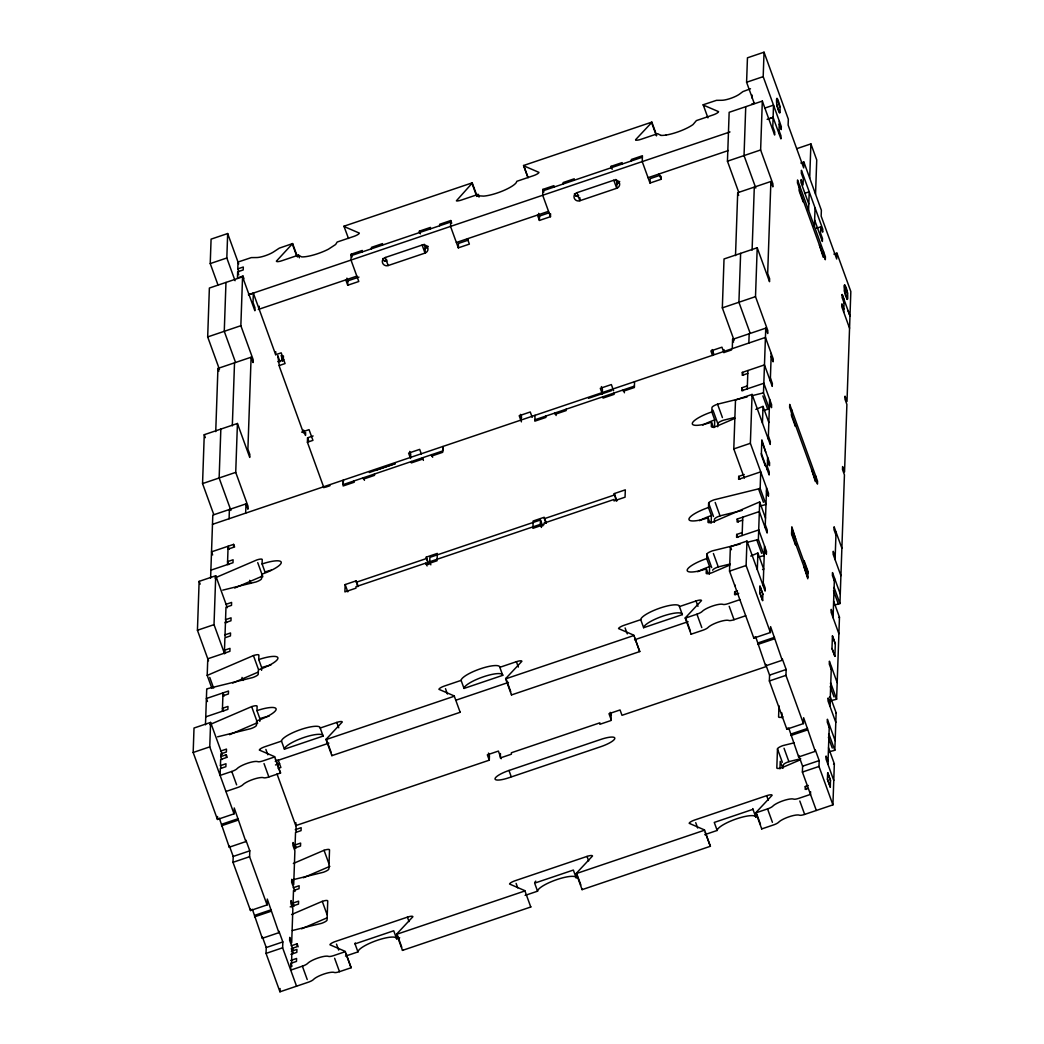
<?xml version="1.0" encoding="UTF-8"?>
<svg xmlns="http://www.w3.org/2000/svg" width="1044" height="1044" viewBox="0 0 1044 1044"><rect width="100%" height="100%" fill="white"/><g stroke="black" fill="none" stroke-linecap="round" stroke-linejoin="round"><path stroke-width="1.5" d="M847.428 297.801L847.376 299.38C839.193 273.097 849.712 289.071 847.376 299.38C845.77 297.096 844.27 292.933 844.518 289.658M219.318 818.17L229.262 847.193L245.849 841.594L234.248 807.978L234.039 813.837L217.452 819.449L193.166 752.476L194.014 728.033L210.601 722.422L222.189 754.368M208.513 660.813L197.433 630.25L199.13 581.364L215.73 575.753L227.318 607.712M213.785 514.575L202.549 483.594L204.259 434.695L237.432 423.486L249.738 457.416L249.842 454.479L247.898 449.129L251.108 357.218L217.935 368.428L215.73 431.616M219.449 369.38L207.678 336.925L209.374 288.04L242.56 276.817L254.867 310.747L254.971 307.823L253.026 302.46L253.353 293.168L248.824 294.695M217.922 284.803L210.235 263.584L211.084 239.141L227.67 233.543L238.711 263.975M205.472 724.81L206.725 688.949A5.859 1.37 -19.9 0 1 208.304 688.479L252.661 677.569A5.859 1.37 -19.9 0 0 258.233 674.228L258.39 669.83A20.515 4.789 -19.9 0 0 277.926 658.151A20.515 4.789 -19.9 0 0 258.755 659.56L258.899 655.162A5.859 1.37 -19.9 0 0 253.431 655.567L208.787 674.737A5.859 1.37 -19.9 0 1 207.195 675.337L211.932 688.401M207.195 675.337L207.782 658.79L229.902 651.312L229.993 648.376L224.473 650.242L225.53 653.166M210.601 578.141L212.806 515.097L245.992 503.887L247.937 509.237L248.041 506.301L235.722 472.371L237.432 423.486M234.039 813.837L209.753 746.865L210.601 722.422M224.604 653.818L214.02 624.651L215.73 575.753M220.845 429.097L219.136 477.982L230.907 510.438M225.974 282.428L224.264 331.313L235.5 362.294M235.07 280.719L226.822 257.985L227.67 233.543M217.452 819.449L217.557 816.512M221.406 768.306L220.441 765.63L220.649 759.51L226.183 757.644L226.287 754.708L220.754 756.587L221.837 759.562M220.754 756.587L220.845 753.885L226.378 752.019L226.483 749.083L220.584 751.08M222.359 711.277L222.998 692.942L224.108 696.009M224.473 650.242L224.904 637.78L230.437 635.913L230.541 632.977L224.643 634.974M224.969 636.357L225.504 621.193M226.6 622.615L225.543 619.692L225.974 607.23L231.507 605.363L231.598 602.427L225.7 604.424M227.475 564.608L228.114 546.273L229.223 549.34M229.08 518.777L229.406 509.485M232.316 425.887L234.522 362.829M238.854 271.858L237.771 268.882L243.304 267.016L243.2 269.939L237.667 271.818L237.458 277.926L242.991 276.06L243.957 278.735M237.771 268.882L238.019 262.031L251.304 257.607L256.38 257.555A11.719 2.74 -19.9 0 0 274.128 251.565L279.322 248.133L292.62 243.578L297.475 256.968M251.108 357.218L253.053 362.568L253.157 359.645L240.851 325.702L242.56 276.817M212.637 554.951L211.514 551.845L233.634 544.368L233.53 547.304L227.997 549.17M242.887 278.983L242.991 276.06M229.262 847.193L229.315 845.731L233.203 856.445L232.995 862.318L250.495 910.538L267.081 904.926L267.277 899.067L278.892 932.67L262.305 938.282L252.361 909.259M245.666 513.165L245.992 503.887M259.147 309.168L259.251 306.231M245.849 841.594L245.901 840.12L249.79 850.834L249.581 856.706L267.081 904.926M209.792 724.614L251.643 706.631A5.859 1.37 -19.9 0 1 257.124 706.227L256.968 710.625A20.515 4.789 -19.9 0 1 276.138 709.215A20.515 4.789 -19.9 0 1 256.615 720.895L256.459 725.293A5.859 1.37 -19.9 0 1 250.873 728.634L217.609 736.816M214.907 577.945L256.772 559.962A5.859 1.37 -19.9 0 1 262.24 559.558L262.096 563.969A20.515 4.789 -19.9 0 1 281.267 562.559A20.515 4.789 -19.9 0 1 261.731 574.226L261.574 578.637A5.859 1.37 -19.9 0 1 256.002 581.965L222.737 590.147M250.495 910.538L250.534 909.076M259.786 721.404L259.878 718.663L256.968 710.625M261.574 670.339L261.666 667.599L258.755 659.56M279.126 365.57L285.077 363.56L281.201 352.846L275.668 354.712L275.773 351.776M262.305 938.282L262.357 936.82L266.246 947.534L266.037 953.407L279.962 991.8L308.215 982.247A5.859 1.37 -19.9 0 0 313.461 979.507A11.719 2.74 -19.9 0 1 323.953 974.026A11.719 2.74 -19.9 0 1 334.315 972.46A5.859 1.37 -19.9 0 0 339.496 971.677L351.149 967.736L345.329 951.658A5.859 1.37 -19.9 0 0 345.107 951.319L329.943 944.781A5.859 1.37 -19.9 0 1 335.529 941.44L407.408 917.141A5.859 1.37 -19.9 0 1 412.889 916.736L396.903 933.806A5.859 1.37 -19.9 0 0 396.655 934.302L402.488 950.379L530.77 907.001L524.936 890.937A5.859 1.37 -19.9 0 0 524.727 890.584L509.563 884.046A5.859 1.37 -19.9 0 1 515.149 880.718L587.028 856.406A5.859 1.37 -19.9 0 1 592.509 856.015L576.523 873.084A5.859 1.37 -19.9 0 0 576.275 873.58L582.108 889.645L710.39 846.279L704.556 830.202A5.859 1.37 -19.9 0 0 704.348 829.863L689.184 823.324A5.859 1.37 -19.9 0 1 694.756 819.984L766.648 795.685A5.859 1.37 -19.9 0 1 772.116 795.28L756.13 812.349A5.859 1.37 -19.9 0 0 755.895 812.845L761.715 828.923L773.382 824.982A5.859 1.37 -19.9 0 0 778.628 822.241A11.719 2.74 -19.9 0 1 789.12 816.76A11.719 2.74 -19.9 0 1 799.482 815.194A5.859 1.37 -19.9 0 0 804.663 814.411L832.916 804.859L834.339 763.856L828.518 747.791M283.433 355.9L283.276 360.663L281.332 355.312L282.337 361.302M278.892 932.67L278.944 931.209L282.833 941.923L282.624 947.795L296.548 986.188M279.962 991.8L280.079 988.537M305.631 432.503L305.527 435.439L303.582 430.076L303.478 433.012L279.518 366.927L277.782 355.704L279.975 361.772M323.927 487.77L307.406 442.225L307.562 437.827L313.096 435.961M290.689 960.467L296.587 958.47L296.483 961.407L290.963 963.273L290.715 970.124L302.382 966.17A5.859 1.37 -19.9 0 0 307.628 963.429A11.719 2.74 -19.9 0 1 318.12 957.948A11.719 2.74 -19.9 0 1 328.482 956.382A5.859 1.37 -19.9 0 0 333.662 955.599L345.329 951.658M292.464 954.268L291.472 948.604L297.005 946.738L297.109 943.802L291.211 945.799M294.147 905.996L293.064 903.021L293.495 890.558L299.028 888.679L299.132 885.743L293.233 887.739M296.157 847.885L295.087 844.961L295.53 832.499L301.05 830.632L301.155 827.696L295.256 829.693M295.857 822.672L296.261 832.303M362.216 251.93L362.268 250.456L351.215 254.201L351.006 260.073L358.784 281.502L347.717 285.234L347.874 280.836L346.908 278.161M343.346 480.096L343.137 485.969L354.19 482.237L354.242 480.762M343.372 480.188L343.215 484.586L442.747 450.93L442.904 446.532L442.669 452.313L431.603 456.058L431.655 454.597L432.634 457.272M357.805 585.214L356.213 580.829L345.159 584.562L344.898 591.896L355.952 588.163L356.004 586.689L426.056 563.016L427.113 565.939M357.753 586.676L356.213 580.829M371.442 248.811L371.494 247.35L382.548 243.604L382.495 245.079M374.522 473.911L374.47 475.372L363.403 479.118L363.456 477.643L364.434 480.331M410.553 458.486L410.71 454.075L409.731 451.399M411.388 461.448L411.336 462.91L422.389 459.177L422.442 457.703L423.407 460.391M419.362 232.616L419.414 231.142L430.467 227.409L430.415 228.871M424.164 244.244L425.247 247.219L425.038 253.079L388.172 265.541A4.398 4.254 2 0 1 382.561 262.931A4.398 4.254 2 0 1 385.262 257.503L422.115 245.053A4.398 4.254 2 0 1 427.727 247.663A4.398 4.254 2 0 1 425.038 253.079L422.115 245.053M426.056 563.016L426.004 564.478L437.058 560.745L437.319 553.411L426.252 557.144L428.327 564.465M439.641 225.752L439.681 224.29L450.747 220.545L451.713 223.233M430.846 564.83L429.736 561.763L429.893 557.365L540.479 519.977L542.697 526.098M450.747 220.545L450.538 226.417L458.316 247.846L469.369 244.113L467.425 238.75M458.316 247.846L458.46 243.448L468.143 240.172M276.999 773.917L295.752 825.608L489.284 760.176L489.44 755.778L488.462 753.102M500.454 753.546L500.311 757.944L511.364 754.212L511.416 752.737L599.882 722.826L599.843 724.301L610.897 720.556L611.158 713.222M521.23 419.701L521.374 415.303M550.566 213.759L550.475 216.695L539.409 220.428L539.565 216.03L538.6 213.354M535.024 415.29L534.828 421.163L545.881 417.417L545.934 415.956M553.907 187.124L553.959 185.649L542.906 189.395L542.697 195.254L550.475 216.695M541.431 527.442L540.322 524.375L540.479 519.977M545.751 523.109L544.224 517.263L533.158 521.008L532.897 528.342L543.963 524.597L544.015 523.135L614.055 499.45L614.002 500.924L625.056 497.179L625.317 489.845L614.263 493.59L616.325 500.898M563.134 184.005L563.173 182.543L574.239 178.798L574.187 180.26M566.213 409.104L566.161 410.566L555.095 414.311L555.147 412.837L556.126 415.525M579.968 197.812L579.864 200.735L616.73 188.272A4.398 4.254 2 0 0 619.418 182.857A4.398 4.254 2 0 0 613.807 180.234L576.941 192.696A4.398 4.254 2 0 0 574.252 198.125A4.398 4.254 2 0 0 579.864 200.735L576.954 192.696M588.542 398.299L602.244 393.666L602.401 389.268L601.422 386.593M611.053 167.797L611.105 166.335L622.159 162.603L622.107 164.065M603.067 396.642L603.027 398.103L614.081 394.371L614.133 392.896M615.856 179.438L616.926 182.413L616.73 188.272L613.807 180.234M631.32 160.946L631.372 159.484L642.438 155.739L642.23 161.611L650.007 183.039L661.061 179.307L661.165 176.371M634.556 381.647L634.361 387.507L623.294 391.252L623.346 389.777L624.429 392.766M650.007 183.039L650.151 178.641L659.834 175.366M712.921 354.895L713.065 350.497M740.157 544.028L712.439 550.841A5.859 1.37 -19.9 0 0 706.853 554.181L706.697 558.579A20.515 4.789 -19.9 0 0 687.174 570.259A20.515 4.789 -19.9 0 0 706.344 568.849L706.188 573.247A5.859 1.37 -19.9 0 0 711.669 572.843L729.808 565.052M744.241 474.524L738.708 476.39L738.617 479.327L760.724 471.849L760.149 488.396A5.859 1.37 -19.9 0 1 758.57 488.866L714.213 499.776A5.859 1.37 -19.9 0 0 708.641 503.117L708.484 507.514A20.515 4.789 -19.9 0 0 688.949 519.194A20.515 4.789 -19.9 0 0 708.132 517.785L707.976 522.183A5.859 1.37 -19.9 0 0 713.457 521.778L758.088 502.608A5.859 1.37 -19.9 0 1 759.68 502.007L765.513 518.085M747.126 396.903L717.554 404.185A5.859 1.37 -19.9 0 0 711.982 407.512L711.825 411.91A20.515 4.789 -19.9 0 0 692.289 423.59A20.515 4.789 -19.9 0 0 711.46 422.181L711.316 426.578A5.859 1.37 -19.9 0 0 716.784 426.174L734.924 418.383M709.359 574.148L709.62 566.618L706.697 558.579M711.134 523.083L711.395 515.553L708.484 507.514M714.474 427.479L714.735 419.949L711.825 411.91M714.357 522.365L714.474 519.194A5.859 1.37 -19.9 0 1 720.047 515.853L742.232 510.399M717.698 426.761L717.802 423.59L712.948 410.188M734.102 340.318L722.331 307.863L724.027 258.964L757.213 247.754L769.519 281.684L769.624 278.761L767.679 273.397L770.89 181.486L737.703 192.709L735.511 255.584M738.682 192.174L727.446 161.194L729.156 112.308L762.329 101.085L774.635 135.028L774.739 132.092L772.795 126.729L773.526 105.144L764.678 108.132M731.492 349.975L723.897 352.546L724.001 349.609M732.262 348.657L732.588 339.365L765.761 328.155L767.705 333.506L767.81 330.583L755.504 296.64L757.213 247.754M755.686 636.84L765.63 665.863L782.217 660.252L770.602 626.635L770.407 632.507L753.82 638.106L729.521 571.133L730.382 546.691L746.969 541.079L765.108 591.087L765.2 588.163L763.268 582.8M744.372 478.087L733.788 448.92L735.498 400.022L752.085 394.423L770.224 444.431L770.328 441.495L768.384 436.131M740.627 253.366L738.917 302.251L750.153 333.232M745.742 106.697L744.033 155.582L755.804 188.05M754.29 103.473L746.591 82.254L747.452 57.811L764.038 52.2L788.324 119.173L788.129 125.045L803.671 167.901L803.88 162.042L800.865 163.06M737.456 590.826L734.689 591.765L734.584 594.702L738.734 593.292M734.898 585.658L734.924 584.927M742.219 532.571L736.686 534.45L736.581 537.373L758.714 529.934M765.291 524.74L767.236 530.104L767.131 533.04L759.34 511.56L737.221 519.038L737.116 521.974L742.649 520.108M747.334 385.915L741.814 387.781L741.71 390.717L763.843 383.278M770.407 378.085L772.351 383.435L772.247 386.371L764.469 364.904L742.349 372.382L742.245 375.318L747.778 373.439M751.915 97.953L752.019 95.017M742.127 535.546L742.767 517.211M747.256 388.877L747.895 370.555M748.848 343.045L749.174 333.754M752.098 250.155L754.303 187.098M770.407 632.507L746.108 565.522L746.969 541.079M766.466 490.889L768.41 496.252L768.514 493.316L750.375 443.308L752.085 394.423M770.89 181.486L772.834 186.85L772.925 183.914L760.619 149.971L762.329 101.085M779.281 124.223L781.225 129.587L781.317 126.65L763.19 76.643L764.038 52.2M753.82 638.106L753.872 636.644M757.318 569.619L757.892 553.072A5.859 1.37 -19.9 0 0 756.313 553.672L750.727 556.061M758.466 557.026L762.616 556.008A5.859 1.37 -19.9 0 0 764.195 555.525L758.375 539.461L759.68 502.007M762.433 422.951L763.02 406.403A5.859 1.37 -19.9 0 0 761.428 407.003L755.856 409.405M763.308 410.436L767.745 409.339A5.859 1.37 -19.9 0 0 769.324 408.87L763.49 392.792L765.761 328.155M759.928 586.219L759.745 592.796L762.616 600.692L762.851 594.245L759.98 586.115L762.864 594.284M765.265 464.267L765.226 465.728L761.337 455.014L761.859 439.863L765.696 452.039M763.151 585.697L764.534 545.973M765.174 527.638L766.557 487.913M767.196 469.591L767.627 457.363M768.267 439.028L769.65 399.304M770.289 380.969L771.255 353.472M778.928 133.436L779.346 121.221M779.894 106.449C781.043 119.956 777.493 108.419 776.762 104.7C774.987 84.094 784.54 122.918 776.945 98.514M765.63 665.863L765.683 664.389L769.572 675.116L769.363 680.975L786.85 729.195L803.436 723.596L803.645 717.724L815.26 751.341L798.66 756.952L788.716 727.929M794.145 742.832L783.052 745.56A5.859 1.37 -19.9 0 0 777.48 748.9L776.814 767.966A5.859 1.37 -19.9 0 0 782.295 767.562L800.422 759.771M778.981 705.77L778.589 716.902A5.859 1.37 -19.9 0 0 783.065 716.81M782.217 660.252L782.269 658.79L786.158 669.504L785.949 675.364L803.436 723.596M791.691 409.809L791.456 415.603L795.345 426.317L795.397 424.856M799.482 185.297L799.286 191.209L803.175 201.923L803.227 200.448M779.972 768.867L780.233 761.337L782.661 768.032M781.76 717.789L781.93 713M783.209 767.901L783.3 764.965A5.859 1.37 -19.9 0 1 788.886 761.637L800.709 758.727M786.85 729.195L786.902 727.733M795.515 543.363L795.463 544.837L791.574 534.11L791.835 526.776L795.672 538.965M808.578 210.379L809.231 191.796L804.767 193.31M809.7 178.119L810.901 143.889L797.003 148.587M814.411 226.457L815.064 207.873M815.534 194.184L816.734 159.967L810.901 143.889M803.932 566.579L807.769 578.767L808.03 571.433L804.141 560.719L804.089 562.181M798.66 756.952L798.712 755.478L802.601 766.192L802.392 772.064L816.33 810.457M811.593 469.5L815.416 481.689L815.651 475.894M819.423 245.105L823.259 257.281L823.455 251.382M816.238 228.336L820.754 226.809L820.532 233.164L822.476 238.515L822.372 241.451L814.607 220.023M808.252 785.479L805.302 786.484L805.198 789.408L807.965 788.481M810.588 791.652L810.496 794.393L798.83 798.334A5.859 1.37 -19.9 0 1 793.649 799.117A11.719 2.74 -19.9 0 0 783.3 800.683A11.719 2.74 -19.9 0 0 772.795 806.164A5.859 1.37 -19.9 0 1 767.549 808.904L755.895 812.845M815.26 751.341L815.299 749.866L819.188 760.593L818.992 766.453L832.916 804.859M833.895 254.149L836.91 253.131L836.701 258.99L821.158 216.134L821.367 210.262L803.88 162.042M843.735 312.117L844.152 299.889L842.208 294.538L842.103 297.475L844.048 302.825M827.644 772.886L827.435 779.424L830.306 787.32L830.463 780.246L827.748 772.769L830.554 780.925M827.931 764.339L829.327 724.614M829.967 706.279L831.35 666.555M831.99 648.22L832.446 635.874L835.317 643.77L834.874 656.402L832.003 648.494L834.913 656.258M833.06 617.67L834.443 577.945M835.083 559.61L836.048 532.114M844.452 291.341L844.674 285.051M829.08 751.745L833.242 750.714A5.859 1.37 -19.9 0 0 834.822 750.244L836.127 712.791L830.293 696.726A5.859 1.37 -19.9 0 0 829.497 697.014M830.593 700.746L835.017 699.65A5.859 1.37 -19.9 0 0 836.609 699.18L839.467 617.2L833.634 601.122M833.921 605.142L838.358 604.058A5.859 1.37 -19.9 0 0 839.937 603.576L844.439 474.863L842.495 469.5L842.599 466.564L844.544 471.927L846.893 404.459L844.948 399.095L845.053 396.172L846.997 401.522L850.834 291.524L836.91 253.131M292.62 243.578L276.386 261.144A5.859 1.37 -19.9 0 0 281.867 260.739L298.453 255.127L301.612 256.876A20.436 4.763 -19.9 0 0 306.897 256.485A20.593 4.802 -19.9 0 0 328.403 249.216L335.62 244.505L337.16 242.038L353.746 236.44A5.859 1.37 -19.9 0 0 359.319 233.099L344.168 226.561A5.859 1.37 -19.9 0 1 343.946 226.222M477.095 196.246L472.227 182.844A5.859 1.37 -19.9 0 1 471.992 183.352L456.372 200.826A5.872 1.37 -19.9 0 0 461.474 200.017L478.074 194.406L479.47 195.867L483.607 196.115A20.515 4.789 -19.9 0 0 502.882 190.869A20.515 4.789 -19.9 0 0 516.362 182.439L516.78 181.317L533.367 175.705A5.859 1.37 -19.9 0 0 538.952 172.377L523.775 165.839A5.859 1.37 -19.9 0 1 523.566 165.5L651.847 122.122L656.702 135.524M635.613 139.687L651.6 122.618A5.859 1.37 -19.9 0 0 651.847 122.122M745.703 615.751L734.036 619.692A5.859 1.37 -19.9 0 1 728.869 620.475A11.719 2.74 -19.9 0 0 718.507 622.041A11.719 2.74 -19.9 0 0 708.015 627.522A5.859 1.37 -19.9 0 1 702.756 630.263L691.102 634.204L685.269 618.139A5.859 1.37 -19.9 0 1 685.516 617.63L701.503 600.574A5.859 1.37 -19.9 0 0 696.022 600.966L679.435 606.577A20.515 4.789 -19.9 0 0 660.265 607.986A20.515 4.789 -19.9 0 0 640.729 619.666L624.142 625.278A5.859 1.37 -19.9 0 0 618.557 628.605L633.721 635.143A5.859 1.37 -19.9 0 1 633.943 635.483L639.763 651.56L511.482 694.939L505.648 678.861A5.859 1.37 -19.9 0 1 505.896 678.365L521.883 661.296A5.859 1.37 -19.9 0 0 516.402 661.7L499.815 667.312A20.515 4.789 -19.9 0 0 480.645 668.721A20.515 4.789 -19.9 0 0 461.109 680.388L444.522 685.999A5.859 1.37 -19.9 0 0 438.937 689.34L454.101 695.878A5.859 1.37 -19.9 0 1 454.323 696.217L460.156 712.295L331.861 755.66L326.041 739.583A5.859 1.37 -19.9 0 1 326.276 739.087L342.262 722.017A5.859 1.37 -19.9 0 0 336.794 722.422L320.195 728.033A20.515 4.789 -19.9 0 0 301.024 729.443A20.515 4.789 -19.9 0 0 281.488 741.123L264.902 746.721A5.859 1.37 -19.9 0 0 259.33 750.062L274.481 756.6A5.859 1.37 -19.9 0 1 274.702 756.939L280.536 773.017L268.869 776.958A5.859 1.37 -19.9 0 1 263.688 777.741A11.719 2.74 -19.9 0 0 253.34 779.307A11.719 2.74 -19.9 0 0 242.834 784.788A5.859 1.37 -19.9 0 1 237.588 787.528L225.935 791.482M234.691 588.02L262.592 576.04L257.738 562.651M232.747 683.024L257.868 672.245M229.576 734.689L257.476 722.709M293.351 863.466L324.045 850.286A5.859 1.37 -19.9 0 1 329.526 849.881L328.86 868.947A5.859 1.37 -19.9 0 1 323.275 872.288L292.79 879.779M303.373 877.743L329.878 866.35M291.576 914.531L322.27 901.35A5.859 1.37 -19.9 0 1 327.738 900.946L327.072 920.012A5.859 1.37 -19.9 0 1 321.5 923.353L292.385 930.504M301.585 928.808L326.694 918.015M210.235 263.584L226.822 257.985M746.591 82.254L763.19 76.643M472.227 182.844L343.946 226.222L348.487 238.476M707.936 117.868L703.186 104.765L716.471 100.341L721.548 100.289A11.719 2.74 -19.9 0 0 739.296 94.286L742.923 91.598L750.492 88.766M751.706 104.061L754.473 103.134M351.162 255.663L450.695 222.02M542.854 190.856L642.386 157.213M248.394 294.76L729.991 131.935M767.144 119.381L773.095 117.359L780.899 138.878L781.003 135.942L779.059 130.578M768.593 118.977L773.121 117.437M384.231 261.078L386.998 260.152M425.247 247.219L428.001 246.28M575.923 196.272L578.689 195.345M616.926 182.413L619.692 181.473M258.312 309.455L356.839 276.138M456.372 242.495L548.531 211.332M648.063 177.689L728.36 150.532M347.874 280.836L358.94 277.104M539.565 216.03L549.235 212.754M207.678 336.925L240.851 325.702M727.446 161.194L760.619 149.971M277.795 361.668L283.746 359.658M301.612 432.151L309.05 429.645L312.939 440.359L307.406 442.225M202.549 483.594L235.722 472.371M722.331 307.863L755.504 296.64M212.48 524.349L765.435 337.434M325.441 487.248L330.008 485.708M375.605 470.296L395.363 463.614L369.302 472.514M601.044 394.162L611.797 390.534M534.906 419.779L634.439 386.123M210.875 570.181L232.995 562.703L233.099 559.767L227.566 561.633L228.649 564.608M225.543 619.692L231.063 617.826L230.959 620.762L225.06 622.746M197.433 630.25L214.02 624.651M733.788 448.92L750.375 443.308M356.161 582.291L426.2 558.618M544.172 518.737L614.211 495.052M429.736 561.763L540.322 524.375M222.881 695.839L228.401 693.973L228.505 691.037L206.386 698.514L207.482 701.529M205.746 716.85L227.866 709.372L227.97 706.436L222.437 708.302L223.52 711.277M193.166 752.476L209.753 746.865M729.521 571.133L746.108 565.522M220.441 765.63L225.974 763.751L225.869 766.688L220.336 768.554L220.101 775.405L231.768 771.464A5.859 1.37 -19.9 0 0 237.014 768.723A11.719 2.74 -19.9 0 1 247.506 763.242A11.719 2.74 -19.9 0 1 257.868 761.663A5.859 1.37 -19.9 0 0 263.036 760.88L274.702 756.939M281.488 741.123L284.412 749.161L323.118 736.072L320.195 728.033M461.109 680.388L464.032 688.427L502.738 675.337L499.815 667.312M640.729 619.666L643.639 627.705L682.345 614.616L679.435 606.577M326.041 739.583L454.323 696.217M505.648 678.861L633.943 635.483M685.269 618.139L696.935 614.185A5.859 1.37 -19.9 0 0 702.181 611.445A11.719 2.74 -19.9 0 1 712.674 605.977A11.719 2.74 -19.9 0 1 723.035 604.398A5.859 1.37 -19.9 0 0 728.216 603.615L739.87 599.674M275.224 761.285L328.86 743.158M456.345 700.054L508.467 682.424M634.556 639.802L688.087 621.702M275.499 764.952L279.648 763.542M278.109 768.41L280.875 767.484L278.095 759.823M221.55 824.303L238.136 818.692M757.905 642.96L774.491 637.349M221.498 825.765L238.084 820.153M757.853 644.422L774.439 638.824M766.374 666.503L621.989 715.31L620.045 709.959L608.991 713.691L611.21 719.812M233.203 856.445L249.79 850.834M769.572 675.116L786.158 669.504M232.995 862.318L249.581 856.706M769.363 680.975L785.949 675.364M508.976 770.472L601.135 739.322A14.655 3.419 -19.9 0 1 614.825 738.317A14.655 3.419 -19.9 0 1 600.874 746.656L508.715 777.806A14.655 3.419 -19.9 0 1 495.026 778.824A14.655 3.419 -19.9 0 1 508.976 770.472L511.195 776.606M295.087 844.961L300.62 843.095L300.515 846.031L294.617 848.015M254.579 915.392L271.166 909.781M790.947 734.049L807.534 728.438M293.064 903.021L298.597 901.155L298.493 904.078L290.193 906.884M254.527 916.854L271.114 911.242M790.895 735.511L807.482 729.913M266.246 947.534L282.833 941.923M802.601 766.192L819.188 760.593M266.037 953.407L282.624 947.795M802.392 772.064L818.992 766.453M291.38 951.293L296.914 949.427L296.809 952.363L290.911 954.36M345.499 956.108L357.948 951.906L355.025 943.867L393.732 930.778L396.655 938.817L399.669 937.799M752.737 808.578A20.515 4.789 -19.9 0 1 752.972 809.335L714.266 822.424L717.176 830.45L704.739 834.665M396.655 934.302L524.936 890.937M576.275 873.58L704.556 830.202M525.119 895.387L537.569 891.184A20.515 4.789 -19.9 0 1 557.091 879.505A20.515 4.789 -19.9 0 1 576.275 878.095L573.352 870.057L534.645 883.146L537.569 891.184M751.563 395.806L761.911 393.262A5.859 1.37 -19.9 0 0 763.49 392.792M734.48 417.522L723.388 420.249A5.859 1.37 -19.9 0 0 717.802 423.59M759.967 506.027L764.404 504.944A5.859 1.37 -19.9 0 0 765.983 504.461L760.149 488.396M747.086 542.319L756.796 539.931A5.859 1.37 -19.9 0 0 758.375 539.461M712.687 570.259A5.859 1.37 -19.9 0 1 718.272 566.918L730.095 564.008M660.852 135.42L657.681 133.671L641.094 139.283A5.859 1.37 -19.9 0 1 635.613 139.687M291.733 954.634L291.694 963.142M844.674 285.234L847.584 293.26M776.736 104.622L779.646 112.661M820.754 226.809L822.698 232.16L822.803 229.236L801.427 170.289L801.322 173.226L803.267 178.589L803.045 184.945L801.1 179.581L800.996 182.517L808.774 203.945M848.041 310.616L849.986 315.967L842.208 294.538M843.826 309.181L841.882 303.83L841.79 306.766L849.555 328.194M799.391 188.272L797.446 182.909L797.551 179.973L825.412 256.772L825.308 259.708L823.364 254.358M799.326 189.695L823.298 255.78M737.703 192.709L738.682 195.385M765.422 337.395L773.212 358.875L773.108 361.811L771.164 356.448M841.882 548.191L834.104 526.763L833.999 529.686L835.944 535.05M791.561 412.667L789.616 407.304L789.721 404.38L817.569 481.18L817.465 484.103L815.521 478.752M791.535 414.207L815.508 480.292M835.187 556.687L833.242 551.323L833.138 554.26L840.916 575.688M763.83 383.239L771.607 404.707L771.516 407.643L769.572 402.279M840.276 594.023L832.499 572.595L832.394 575.518L834.339 580.882M839.937 603.576L834.117 587.511A5.859 1.37 -19.9 0 1 833.712 587.641M762.877 395.95L767.745 409.339M833.504 590.656L838.358 604.058M763.02 406.403L768.841 422.481M833.164 614.733L831.22 609.383L831.115 612.306L838.893 633.747M732.588 339.365L733.554 342.054M742.349 372.382L743.432 375.357M651.6 122.618L656.376 135.772M761.794 441.286L769.585 462.766L769.48 465.689L767.536 460.339M832.42 636.005L835.331 644.044M741.814 387.781L742.884 390.756M791.783 528.251L807.978 572.895M791.626 532.649L807.821 577.293M767.314 466.694L769.258 472.045L769.154 474.981L761.376 453.514M659.116 173.943L661.061 179.307M723.897 352.546L721.952 347.182L710.886 350.928L712.556 355.521M837.184 682.632L829.406 661.204L829.301 664.141L831.246 669.491M712.152 349.583L713.822 354.177M836.609 699.18L830.776 683.102A5.859 1.37 -19.9 0 1 830.371 683.233M758.57 488.866L763.425 502.255M830.267 686.561L834.052 696.974M830.071 703.343L828.127 697.992L828.022 700.929L835.8 722.357M717.554 404.185L722.422 417.574M758.701 529.895L766.492 551.376L766.387 554.299L764.443 548.948M835.148 740.692L827.383 719.251L827.279 722.187L829.223 727.551M738.708 476.39L739.778 479.313M834.822 750.244L828.988 734.167A5.859 1.37 -19.9 0 1 828.584 734.31M756.796 539.931L761.65 553.32M828.388 737.325L832.264 748.039M711.46 422.181L713.404 427.544M757.892 553.072L763.725 569.15A5.859 1.37 -19.9 0 0 762.525 569.58M828.036 761.402L826.091 756.039L826 758.975L833.764 780.416M611.105 166.335L612.176 169.311M737.221 519.038L738.304 522.026M759.719 592.326L762.629 600.365M827.422 779.007L830.345 787.045M736.686 534.45L737.769 537.425M715.192 502.451L720.047 515.853M730.382 546.691L731.479 549.718M708.641 503.117L713.496 516.506M708.132 517.785L709.581 521.804M734.689 591.765L735.759 594.741M805.302 786.484L806.386 789.46M713.404 553.529L718.272 566.918M784.031 748.235L788.886 761.637M729.182 606.29L734.036 619.692M799.808 801.009L804.663 814.411M706.853 554.181L711.708 567.571M777.48 748.9L782.334 762.29M706.344 568.849L707.806 572.869M696.022 600.966L697.966 606.329M766.648 795.685L768.267 800.148M542.906 189.395L543.872 192.07M696.935 614.185L701.79 627.588M767.549 808.904L772.416 822.307M613.585 390.704L611.366 384.57L600.3 388.316L602.244 393.666M523.775 165.839L528.094 177.741M523.566 165.5L527.781 177.102M685.516 617.63L690.371 631.033M756.678 813.837L760.45 824.264M537.464 215.077L539.409 220.428M752.972 809.335L755.882 817.374A20.515 4.789 -19.9 0 0 736.712 818.783A20.515 4.789 -19.9 0 0 717.176 830.45M614.263 493.59L616.913 500.898M478.074 194.406L479.039 197.081M471.992 183.352L476.743 196.442M634.687 637.832L639.554 651.221A5.859 1.37 -19.9 0 1 639.763 651.56M705.313 832.538L710.168 845.94A5.859 1.37 -19.9 0 1 710.39 846.279M625.108 627.953L627.274 633.904M695.735 822.672L697.679 828.022M532.205 417.352L530.261 411.988L519.207 415.734L521.426 421.854M520.46 414.39L521.582 417.456M544.746 518.724L546.338 523.109M610.257 712.36L611.366 715.414M419.414 231.142L420.38 233.817M385.262 257.516L388.172 265.541M516.402 661.7L518.346 667.051M587.028 856.406L588.646 860.882M505.896 678.365L510.751 691.754M576.523 873.084L580.842 884.986M351.215 254.201L352.18 256.876M421.332 453.97L419.675 449.377L408.609 453.122L410.07 457.142M345.773 279.883L347.717 285.234M501.172 758.74L498.406 751.08L487.339 754.825L489.284 760.176M426.252 557.144L428.901 564.452M298.453 255.127L299.419 257.816M292.372 244.074L296.613 255.767M445.501 688.675L447.432 694.038M516.114 883.394L517.733 887.857M307.562 437.827L308.659 440.855M253.353 293.168L275.668 354.712M237.667 271.818L238.763 274.833M345.159 584.562L347.809 591.87M217.935 368.428L218.901 371.116M336.794 722.422L338.739 727.785M407.408 917.141L409.026 921.604M326.276 739.087L331.144 752.489M396.903 933.806L401.757 947.195M262.096 563.969L265.006 572.008A20.515 4.789 -19.9 0 1 271.283 570.154M261.731 574.226L262.71 576.914M204.259 434.695L205.329 437.645M249.647 580.333L250.756 583.361M233.634 544.368L234.6 547.043M253.431 655.567L258.286 668.956M324.045 850.286L328.912 863.675M275.459 759.275L280.314 772.677A5.859 1.37 -19.9 0 1 280.536 773.017M346.086 953.994L350.941 967.383A5.859 1.37 -19.9 0 1 351.149 967.736M241.999 677.412L243.108 680.466M251.643 706.631L256.498 720.034M322.27 901.35L327.124 914.74M256.615 720.895L257.581 723.57M265.881 749.409L267.825 754.76M336.494 944.115L338.661 950.079M199.13 581.364L200.148 584.144M295.269 848.668L293.051 842.534L292.946 845.47L294.891 850.834L293.703 884.686L291.759 879.322L291.654 882.258L294.995 891.446M264.015 763.569L268.869 776.958M334.628 958.275L339.496 971.677M293.233 906.714L291.015 900.594L290.911 903.53L292.855 908.88L291.681 942.745L289.736 937.381L289.632 940.318L293.038 949.688M209.753 677.425L213.642 688.14M297.109 943.802L298.179 946.777M226.287 754.708L227.253 757.396M231.768 771.464L236.623 784.853M302.382 966.17L307.236 979.572M291.472 948.604L293.09 953.068M290.963 963.273L292.033 966.248M511.482 694.939A5.859 1.37 -19.9 0 1 511.73 694.443M691.102 634.204A5.859 1.37 -19.9 0 1 691.35 633.708M331.861 755.66A5.859 1.37 -19.9 0 1 332.109 755.164M459.934 711.943A5.859 1.37 -19.9 0 1 460.156 712.295M643.639 627.705A20.515 4.789 -19.9 0 1 663.175 616.025A20.515 4.789 -19.9 0 1 682.345 614.616M464.032 688.427A20.515 4.789 -19.9 0 1 483.555 676.747A20.515 4.789 -19.9 0 1 502.738 675.337M284.412 749.161A20.515 4.789 -19.9 0 1 303.948 737.482A20.515 4.789 -19.9 0 1 323.118 736.072M261.666 667.599A20.515 4.789 -19.9 0 1 270.853 665.106M259.878 718.663A20.515 4.789 -19.9 0 1 269.078 716.171M697.692 571.721A20.515 4.789 -19.9 0 1 709.62 566.618M699.48 520.656A20.515 4.789 -19.9 0 1 711.395 515.553M702.808 425.052A20.515 4.789 -19.9 0 1 714.735 419.949M838.658 617.487A5.859 1.37 -19.9 0 1 839.467 617.2M530.561 906.662A5.859 1.37 -19.9 0 1 530.77 907.001M402.488 950.379A5.859 1.37 -19.9 0 1 402.736 949.883M761.715 828.923A5.859 1.37 -19.9 0 1 761.963 828.427M582.108 889.645A5.859 1.37 -19.9 0 1 582.343 889.149M357.948 951.906A20.515 4.789 -19.9 0 1 377.484 940.226A20.515 4.789 -19.9 0 1 396.655 938.817M355.025 943.867A20.515 4.789 -19.9 0 1 355.325 942.941M534.946 882.206A20.515 4.789 -19.9 0 1 535.755 881.123M835.722 712.935A5.859 1.37 -19.9 0 1 836.127 712.791M833.543 764.143A5.859 1.37 -19.9 0 1 834.339 763.856M578.389 196.572A4.398 4.254 2 0 1 574.409 193.727M619.379 181.708A4.398 4.254 2 0 1 616.873 183.875M386.698 261.378A4.398 4.254 2 0 1 382.717 258.534M427.688 246.514A4.398 4.254 2 0 1 425.182 248.681M703.186 104.765A5.859 1.37 -19.9 0 0 703.395 105.105L718.559 111.643A5.859 1.37 -19.9 0 1 712.974 114.984L696.387 120.595L693.033 124.549A20.436 4.763 -19.9 0 1 684.277 129.378A20.593 4.802 -19.9 0 1 666.085 135.054M666.229 135.002A20.436 4.763 -19.9 0 1 660.943 135.394"/></g></svg>
